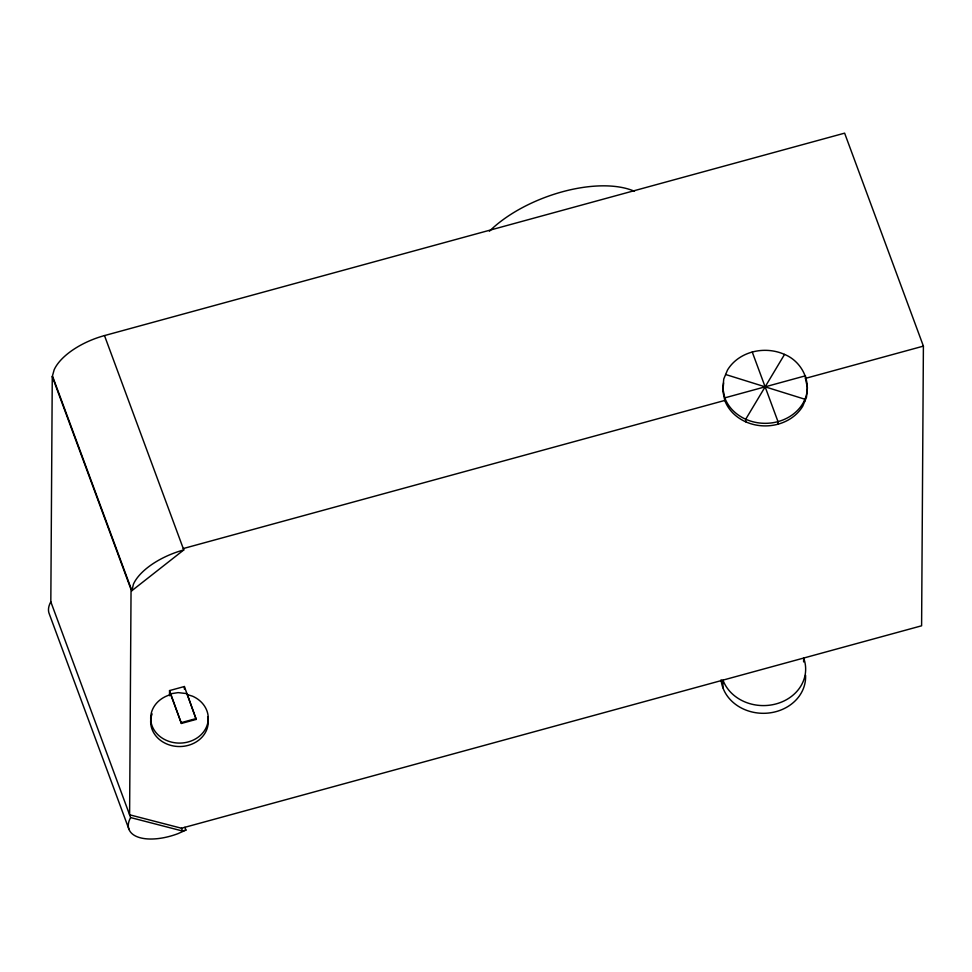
<?xml version="1.0" encoding="UTF-8"?>
<svg xmlns="http://www.w3.org/2000/svg" width="972" height="972" viewBox="0 0 972 972"><rect width="100%" height="100%" fill="white"/><g stroke="black" fill="none" stroke-linecap="round" stroke-linejoin="round"><path stroke-width="1.46" d="M129.033 829.481L49.22 613.733A43.91 21.153 -20.3 0 1 50.823 601.826L52.269 376.577L54.153 369.797A54.566 26.28 -20.3 0 1 104.49 335.583L844.619 133.152L923.4 346.117L921.602 625.798L181.472 828.229L129.604 814.791L131.05 589.542L52.269 376.577M169.517 695.721L169.553 690.582L184.376 686.524L196.21 719.402L181.387 723.447L170.72 694.616L170.732 693.765L178.119 692.623L187.001 693.619L196.21 719.402M181.387 723.447L169.553 690.582M184.364 689.099L184.376 686.524M722.937 687.848L722.986 680.121A42.343 36.499 0.4 0 0 776.191 703.886A42.343 36.499 0.4 0 0 803.65 658.056L803.625 661.92M745.694 421.812L745.718 419.236L784.55 354.428C803.212 361.949 813.88 385.763 802.751 403.635A42.343 36.499 0.4 0 1 761.586 423.197A42.343 36.499 0.4 0 1 724.796 397.864L722.84 388.484L723.763 378.983L727.506 370.028A42.343 36.499 0.4 0 1 784.55 354.428M777.989 424.205L778.001 421.629L752.255 352.034M804.609 401.728L804.622 399.152L725.634 374.499M805.448 378.375L805.472 375.8L724.796 397.864L724.784 400.44A42.343 36.499 0.4 0 0 761.574 425.772A42.343 36.499 0.4 0 0 802.738 406.211L806.481 397.244L807.404 387.755L805.448 378.375L923.4 346.117M723.618 382.919L722.828 391.048L724.784 400.44L183.271 548.548M183.781 549.933L131.888 590.672L133.443 584.148A54.566 26.28 -20.3 0 1 183.781 549.933L104.49 335.583M184.911 827.293L185.931 830.076L177.937 833.672A43.91 21.153 -20.3 0 1 130.625 817.574L50.823 601.826M181.387 722.597L196.223 718.539M130.625 817.574L182.505 831.011L185.931 830.076M186.989 694.47L192.675 696.244A28.796 24.822 0.4 0 1 200.767 735.026A28.796 24.822 0.4 0 1 155.241 731.649A28.796 24.822 0.4 0 1 170.72 694.616M52.597 376.322L131.888 590.672M181.472 828.229L182.505 831.011M805.557 675.163A42.343 36.499 0.4 0 1 766.045 713.241A42.343 36.499 0.4 0 1 721.078 679.817M489.414 231.227A94.843 45.684 -20.3 0 1 634.461 191.29M207.644 716.729A28.796 24.822 0.4 0 1 180.051 746.532A28.796 24.822 0.4 0 1 151.037 717.652M151.316 716.376A28.796 24.822 0.4 0 1 152.118 713.885"/></g></svg>
